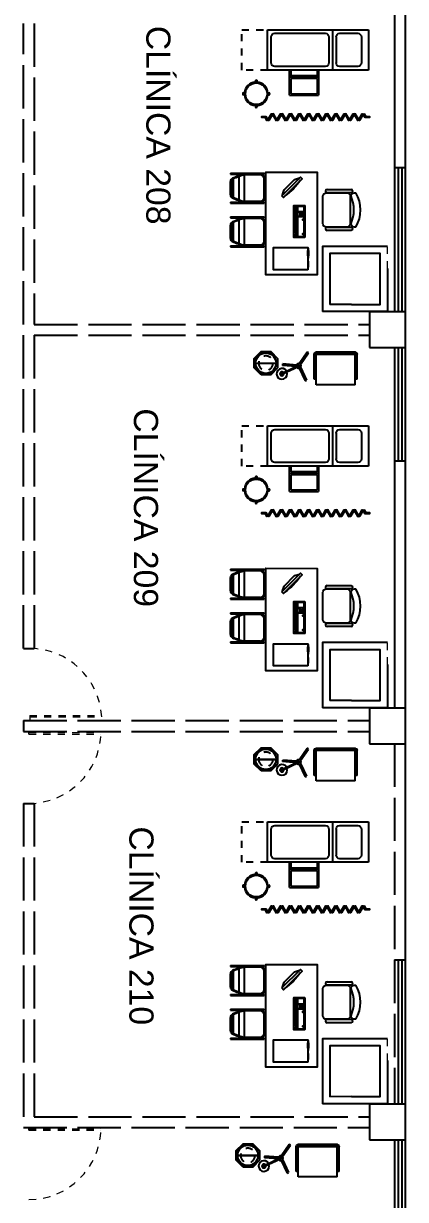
# Model space of a CAD drawing. Header units: millimetres. Extents: x -10 to 320, y -26 to 94.
# Drawn here: x 313.82 to 319.12, y 3.89 to 20.21 of the extents above; entities that cross this region are included whole.
import ezdxf

# ---------------------------------------------------------------- set-up
doc = ezdxf.new("R2010")
doc.units = ezdxf.units.MM
doc.header["$LTSCALE"] = 0.05
for name, pattern in [('ACAD_ISO02W100', [15, 12, -3]), ('DASHED', [0.75, 0.5, -0.25]), ('HIDDEN', [0.375, 0.25, -0.125])]:
    doc.linetypes.add(name, pattern=pattern)
doc.layers.add('MOBILIARIO', color=7, linetype='Continuous')
doc.layers.add('PDF_Text', color=7, linetype='Continuous')
doc.styles.add('PDF ArialMT', font='arial.ttf')

# ---------------------------------------------------------------- blocks, each defined once
blk = doc.blocks.new('MESUN')
at = {"layer": 'MOBILIARIO'}
for p, q in [((0, 1.76), (-0.56, 1.76)), ((-0.56, 1.76), (-0.56, 0.36)), ((-0.1, 1.66), (-0.46, 1.66)), ((0, 0.36), (0, 1.76)), ((-0.51, 1.61), (-0.51, 1.36)), ((-0.05, 1.36), (-0.05, 1.61)), ((-0.1, 1.31), (-0.46, 1.31)), ((0, 1.26), (-0.56, 1.26)), ((-0.51, 1.16), (-0.51, 0.46)), ((-0.1, 1.21), (-0.46, 1.21)), ((-0.05, 0.46), (-0.05, 1.16)), ((-0.56, 1.065), (-0.91, 1.065)), ((-0.91, 0.665), (-0.91, 1.065)), ((-0.68, 1.045), (-0.89, 1.045)), ((-0.89, 0.685), (-0.89, 1.045)), ((-0.68, 1.045), (-0.68, 0.685)), ((-0.66, 1.065), (-0.66, 0.665)), ((-0.56, 1.045), (-0.64, 1.045)), ((-0.64, 1.045), (-0.64, 0.685)), ((-0.91, 0.665), (-0.56, 0.665)), ((-0.89, 0.685), (-0.68, 0.685)), ((-0.64, 0.685), (-0.56, 0.685)), ((-0.56, 0.36), (0, 0.36)), ((-0.46, 0.41), (-0.1, 0.41))]:
    blk.add_line(p, q, dxfattribs=at)
at = {"layer": 'MOBILIARIO', "linetype": 'HIDDEN'}
for p, q in [((-0.56, 0.36), (-0.56, 0)), ((0, 0), (0, 0.36)), ((-0.56, 0), (0, 0))]:
    blk.add_line(p, q, dxfattribs=at)
at = {"layer": 'MOBILIARIO'}
for centre, start, end in [((-0.46, 1.61), 90, 180), ((-0.1, 1.61), 0, 90), ((-0.46, 1.36), 180, 270), ((-0.1, 1.36), 270, 0), ((-0.46, 1.16), 90, 180), ((-0.1, 1.16), 0, 90), ((-0.46, 0.46), 180, 270), ((-0.1, 0.46), 270, 0)]:
    blk.add_arc(centre, 0.05, start, end, dxfattribs=at)
blk = doc.blocks.new('Banco giratorio')
at = {"layer": 'MOBILIARIO'}
for p, q in [((-0.025, 0.312), (-0.025, 0.339)), ((0, 0.312), (0, 0.339)), ((-0.162, 0.175), (-0.189, 0.175)), ((0.137, 0.175), (0.164, 0.175)), ((-0.162, 0.15), (-0.189, 0.15)), ((-0.025, 0.013), (-0.025, -0.013)), ((0, 0.013), (0, -0.013)), ((0.137, 0.15), (0.164, 0.15))]:
    blk.add_line(p, q, dxfattribs=at)
blk.add_circle((-0.012, 0.163), 0.15, dxfattribs=at)
for centre, radius, start, end in [((-0.012, 0.339), 0.0125, 0, 180), ((-0.189, 0.163), 0.0125, 90, 270), ((-0.012, 0.163), 0.163, 94.386, 175.614), ((-0.012, 0.163), 0.163, 4.386, 85.614), ((0.164, 0.163), 0.0125, 270, 90), ((-0.012, 0.163), 0.163, 184.386, 265.614), ((-0.012, 0.163), 0.163, 274.386, 355.614), ((-0.012, -0.013), 0.0125, 180, 0)]:
    blk.add_arc(centre, radius, start, end, dxfattribs=at)
blk = doc.blocks.new('CORT')
for points in [[(0.06, 0.008), (0.01, 0.008), (0.01, -0.007), (0.069, -0.007), (0.096, 0.04), (0.083, 0.047)], [(0.159, -0.04), (0.109, 0.047), (0.096, 0.04), (0.146, -0.047)], [(0.159, -0.04), (0.209, 0.047), (0.222, 0.04), (0.172, -0.047)], [(0.285, -0.04), (0.235, 0.047), (0.222, 0.04), (0.272, -0.047)], [(0.285, -0.04), (0.335, 0.047), (0.348, 0.04), (0.298, -0.047)], [(0.411, -0.04), (0.361, 0.047), (0.348, 0.04), (0.398, -0.047)], [(0.411, -0.04), (0.461, 0.047), (0.474, 0.04), (0.424, -0.047)], [(0.537, -0.04), (0.487, 0.047), (0.474, 0.04), (0.524, -0.047)], [(0.537, -0.04), (0.587, 0.047), (0.6, 0.04), (0.55, -0.047)], [(0.663, -0.04), (0.613, 0.047), (0.6, 0.04), (0.65, -0.047)], [(0.663, -0.04), (0.713, 0.047), (0.726, 0.04), (0.676, -0.047)], [(0.789, -0.04), (0.739, 0.047), (0.726, 0.04), (0.776, -0.047)], [(0.789, -0.04), (0.839, 0.047), (0.852, 0.04), (0.802, -0.047)], [(0.915, -0.04), (0.865, 0.047), (0.852, 0.04), (0.902, -0.047)], [(0.915, -0.04), (0.965, 0.047), (0.978, 0.04), (0.928, -0.047)], [(1.041, -0.04), (0.991, 0.047), (0.978, 0.04), (1.028, -0.047)], [(1.041, -0.04), (1.091, 0.047), (1.104, 0.04), (1.054, -0.047)], [(1.167, -0.04), (1.117, 0.047), (1.104, 0.04), (1.154, -0.047)], [(1.167, -0.04), (1.217, 0.047), (1.23, 0.04), (1.18, -0.047)], [(1.293, -0.04), (1.243, 0.047), (1.23, 0.04), (1.28, -0.047)], [(1.293, -0.04), (1.343, 0.047), (1.356, 0.04), (1.306, -0.047)], [(1.419, -0.04), (1.369, 0.047), (1.356, 0.04), (1.406, -0.047)], [(1.454, -0.007), (1.504, -0.007), (1.504, 0.008), (1.446, 0.008), (1.419, -0.04), (1.432, -0.047)]]:
    blk.add_lwpolyline(points, close=True)
blk = doc.blocks.new('511.836.0295')
for p, q in [((-0.05, -0.139), (-0.05, 0.211)), ((0, 0.211), (0, -0.139)), ((0.5, -0.139), (0.5, 0.211)), ((0.55, 0.211), (0.55, -0.139))]:
    blk.add_line(p, q)
for points in [[(0.05, 0.211, -0.414214), (0, 0.261), (0, 0.282)], [(0.5, 0.282), (0.5, 0.261, -0.414214), (0.45, 0.211)]]:
    blk.add_lwpolyline(points, format="xyb")
blk.add_lwpolyline([(0.45, -0.2), (0.05, -0.2, -0.414214), (0, -0.15), (0, 0.15, -0.414214), (0.05, 0.2), (0.45, 0.2, -0.414214), (0.5, 0.15), (0.5, -0.15, -0.414214)], format="xyb", close=True)
for centre, radius, start, end in [((0.25, -0.145), 0.495, 59.6754, 120.3246), ((-0.025, 0.211), 0.025, 0, 180), ((0.25, -0.242), 0.495, 66.1767, 113.8233), ((0.525, 0.211), 0.025, 0, 180), ((-0.025, -0.139), 0.025, 180, 0), ((0.525, -0.139), 0.025, 180, 0)]:
    blk.add_arc(centre, radius, start, end)
blk = doc.blocks.new('COMPU-B')
for p, q in [((372.676, 223.735), (372.523, 223.581)), ((372.748, 223.755), (372.676, 223.735)), ((372.523, 223.581), (372.502, 223.509))]:
    blk.add_line(p, q)
for points in [[(372.761, 223.768), (372.49, 223.496), (372.514, 223.472), (372.786, 223.743)], [(372.992, 223.573), (372.992, 223.55), (372.917, 223.55), (372.917, 223.573)], [(372.992, 223.538), (372.992, 223.443), (372.917, 223.443), (372.917, 223.538)], [(373.062, 223.573), (373.062, 223.55), (373.002, 223.55), (373.002, 223.573)], [(373.062, 223.538), (373.062, 223.498), (373.002, 223.498), (373.002, 223.538)], [(373.042, 223.46), (373.062, 223.46), (373.062, 223.443), (373.002, 223.443), (373.002, 223.46), (373.022, 223.46), (373.022, 223.478), (373.042, 223.478)], [(373.147, 223.573), (373.147, 223.55), (373.072, 223.55), (373.072, 223.573)], [(373.357, 223.443), (373.327, 223.443), (373.327, 223.46), (373.312, 223.46), (373.312, 223.443), (373.117, 223.443), (373.117, 223.46), (373.102, 223.46), (373.102, 223.443), (373.072, 223.443), (373.072, 223.538), (373.357, 223.538)], [(373.231, 223.573), (373.231, 223.55), (373.156, 223.55), (373.156, 223.573)], [(373.314, 223.573), (373.314, 223.55), (373.239, 223.55), (373.239, 223.573)], [(373.357, 223.573), (373.357, 223.55), (373.334, 223.55), (373.334, 223.573)]]:
    blk.add_lwpolyline(points, close=True)
blk.add_lwpolyline([(373.367, 223.433, -0.414214), (373.362, 223.428), (372.912, 223.428, -0.414214), (372.907, 223.433), (372.907, 223.593, -0.414214), (372.912, 223.598), (373.362, 223.598, -0.414214), (373.367, 223.593)], format="xyb", close=True)
blk.add_arc((371.93, 224.327), 1.031, 305.9746, 324.0254)
blk = doc.blocks.new('SILLAFAC')
for p, q in [((0.126, 0.22), (-0.364, 0.22)), ((-0.364, 0.22), (-0.364, 0.205)), ((0.126, 0.205), (-0.364, 0.205)), ((-0.082, 0.205), (-0.314, 0.205)), ((-0.082, 0.205), (-0.314, 0.205)), ((-0.314, 0.195), (-0.08, 0.195)), ((-0.08, 0.195), (-0.08, -0.195)), ((0.126, 0.205), (0.126, 0.22)), ((-0.364, 0.155), (-0.364, -0.155)), ((-0.364, 0.155), (-0.364, 0.135)), ((0, 0.171), (0, -0.171)), ((0.08, 0.135), (0.08, -0.135)), ((0.111, 0.089), (0.111, -0.089)), ((0.126, 0.098), (0.126, -0.098)), ((0.126, -0.205), (-0.364, -0.205)), ((-0.364, -0.205), (-0.364, -0.22)), ((0.126, -0.22), (-0.364, -0.22)), ((-0.314, -0.195), (-0.08, -0.195)), ((-0.082, -0.205), (-0.314, -0.205)), ((0.126, -0.22), (0.126, -0.205))]:
    blk.add_line(p, q)
for centre, radius, start, end in [((-0.314, 0.155), 0.05, 90, 180), ((-0.304, 0.136), 0.0594, 99.0812, 181.3077), ((-0.323, -0.794), 1.027, 65.8862, 76.4075), ((-0.244, -0.49), 0.705, 62.1983, 76.5409), ((0.061, 0.089), 0.05, 0, 62.1983), ((0.076, 0.098), 0.05, 0, 65.8862), ((-0.304, -0.136), 0.0594, 178.6923, 260.9188), ((-0.314, -0.155), 0.05, 180, 270), ((-0.323, 0.794), 1.027, 283.5925, 294.1138), ((-0.244, 0.49), 0.705, 283.4591, 297.8017), ((0.061, -0.089), 0.05, 297.8017, 0), ((0.076, -0.098), 0.05, 294.1138, 0)]:
    blk.add_arc(centre, radius, start, end)
blk = doc.blocks.new('18830057')
blk.add_lwpolyline([(0, -0.5), (0, 0), (0.325, 0), (0.325, -0.5)], close=True)
at = {"color": 8}
for points in [[(0.01, -0.5), (0.01, -0.5075), (0.045, -0.5075)], [(0.12, -0.5075), (0.155, -0.5075), (0.155, -0.5)], [(0.205, -0.5075), (0.17, -0.5075), (0.17, -0.5)], [(0.315, -0.5), (0.315, -0.5075), (0.28, -0.5075)]]:
    blk.add_lwpolyline(points, dxfattribs=at)
for points in [[(0.12, -0.5025), (0.045, -0.5025), (0.045, -0.5125), (0.12, -0.5125)], [(0.205, -0.5025), (0.28, -0.5025), (0.28, -0.5125), (0.205, -0.5125)]]:
    blk.add_lwpolyline(points, close=True, dxfattribs=at)
blk = doc.blocks.new('LAMPARA DE PIE')
for p, q in [((-0.346, 0.029), (-0.346, 0.225)), ((-0.324, 0.031), (-0.324, 0.225)), ((-0.082, 0.007), (-0.325, 0.007)), ((-0.363, -0.008), (-0.531, -0.105)), ((-0.35, -0.026), (-0.52, -0.124)), ((-0.082, -0.007), (-0.325, -0.007)), ((-0.31, -0.023), (-0.142, -0.12)), ((-0.294, -0.007), (-0.131, -0.101))]:
    blk.add_line(p, q)
for centre, radius in [((-0.332, 0), 0.00973), ((-0.074, 0), 0.0101)]:
    blk.add_circle(centre, radius)
for centre, radius, start, end in [((-0.332, 0), 0.225, 87.8507, 93.4398), ((-0.332, 0), 0.032, 11.9864, 348.0136), ((-0.074, 0), 0.0743, 185.141, 174.859), ((-0.074, 0), 0.027, 194.2658, 165.7342), ((-0.332, 0), 0.225, 207.8507, 213.4398), ((-0.332, 0), 0.225, 327.8507, 333.4398)]:
    blk.add_arc(centre, radius, start, end)
blk = doc.blocks.new('MPASTEUR')
at = {"layer": 'MOBILIARIO'}
for p, q in [((0, -0.275), (0, 0.275)), ((0.015, -0.275), (0.015, 0.275)), ((0.375, 0.3), (0.025, 0.3)), ((0.375, 0.285), (0.025, 0.285)), ((0.03, -0.27), (0.03, 0.27)), ((0.45, 0.27), (0.03, 0.27)), ((0.375, 0.27), (0.375, 0.3)), ((0.45, -0.27), (0.45, 0.27)), ((0.375, -0.285), (0.025, -0.285)), ((0.375, -0.3), (0.025, -0.3)), ((0.45, -0.27), (0.03, -0.27)), ((0.375, -0.3), (0.375, -0.27))]:
    blk.add_line(p, q, dxfattribs=at)
for centre, radius, start, end in [((0.025, 0.275), 0.025, 90, 180), ((0.025, 0.275), 0.01, 90, 180), ((0.025, -0.275), 0.025, 180, 270), ((0.025, -0.275), 0.01, 180, 270)]:
    blk.add_arc(centre, radius, start, end, dxfattribs=at)
blk = doc.blocks.new('CUBETA')
for p, q in [((-0.147, 0.002), (0.148, 0.002)), ((-0.147, -0.002), (0.148, -0.002))]:
    blk.add_line(p, q)
for points in [[(-0.066, 0.162), (-0.161, 0.067), (-0.161, -0.067), (-0.066, -0.161), (0.068, -0.161), (0.163, -0.067), (0.163, 0.067), (0.068, 0.162)], [(-0.065, 0.16), (-0.159, 0.066), (-0.159, -0.066), (-0.065, -0.159), (0.067, -0.159), (0.161, -0.066), (0.161, 0.066), (0.067, 0.16)]]:
    blk.add_lwpolyline(points, close=True)
blk.add_circle((0, 0), 0.147)
at = {"linetype": 'DASHED'}
blk.add_circle((0, 0), 0.1, dxfattribs=at)
for start, end in [(1.0052, 178.9948), (181.0052, 358.9948)]:
    blk.add_arc((0, 0), 0.142, start, end)

msp = doc.modelspace()

# ---------------------------------------------------------------- linework, layer by layer
for p, q in [((319.121, -0.787), (319.121, 29.213)), ((318.971, 21.213), (318.971, 16.213)), ((319.021, 18.213), (319.021, 16.213)), ((319.071, 18.213), (319.071, 16.213)), ((318.621, 16.213), (318.621, 15.713)), ((318.971, 15.713), (318.971, 10.713)), ((319.021, 15.713), (319.021, 14.141)), ((319.071, 15.713), (319.071, 14.143)), ((319.121, 15.641), (319.121, 15.641)), ((318.971, 7.213), (319.117, 7.212)), ((319.021, 7.212), (319.021, 5.213)), ((319.071, 7.212), (319.071, 5.213)), ((318.621, 5.213), (318.621, 4.713)), ((318.971, 4.713), (318.971, -0.288)), ((319.021, 4.713), (319.021, 3.284)), ((319.071, 4.713), (319.071, 3.284))]:
    msp.add_line(p, q)
at = {"linetype": 'ACAD_ISO02W100'}
for p, q in [((313.821, 11.535), (313.821, 20.213)), ((313.971, 20.213), (313.971, 16.035)), ((318.971, 18.213), (319.121, 18.213)), ((318.621, 16.213), (319.121, 16.213)), ((313.821, 16.035), (313.821, 16.035)), ((313.971, 16.035), (318.621, 16.035)), ((313.821, 15.885), (313.821, 15.885)), ((313.971, 15.885), (313.971, 11.535)), ((313.971, 15.885), (318.621, 15.885)), ((318.621, 15.713), (319.121, 15.713)), ((318.971, 14.141), (319.121, 14.141)), ((313.821, 11.535), (313.971, 11.535)), ((318.621, 10.713), (318.621, 10.213)), ((318.621, 10.713), (319.121, 10.713)), ((313.821, 10.535), (313.821, 10.385)), ((313.821, 10.535), (318.621, 10.535)), ((313.821, 10.385), (318.621, 10.385)), ((318.621, 10.213), (319.121, 10.213)), ((318.971, 10.213), (318.971, 5.213)), ((313.821, 9.385), (313.971, 9.385)), ((313.821, 9.385), (313.821, 4.885)), ((313.971, 9.385), (313.971, 5.035)), ((318.971, 7.213), (319.121, 7.213)), ((318.621, 5.213), (319.121, 5.213)), ((313.971, 5.035), (318.621, 5.035)), ((313.821, 4.885), (318.621, 4.885)), ((318.621, 4.713), (319.121, 4.713))]:
    msp.add_line(p, q, dxfattribs=at)
at = {"linetype": 'ACAD_ISO02W100', "lineweight": 13, "ltscale": 0.13}
for p, q in [((318.871, 16.813), (318.871, 17.118)), ((318.871, 11.313), (318.871, 11.618)), ((313.907, 10.606), (313.907, 10.535)), ((313.907, 10.606), (314.905, 10.606)), ((313.907, 10.586), (314.906, 10.586)), ((313.896, 10.348), (313.896, 10.385)), ((313.896, 10.368), (314.896, 10.368)), ((313.896, 10.348), (314.896, 10.348)), ((318.871, 5.813), (318.871, 6.117)), ((313.896, 4.848), (313.896, 4.885)), ((313.896, 4.868), (314.896, 4.868)), ((313.896, 4.848), (314.896, 4.848))]:
    msp.add_line(p, q, dxfattribs=at)
for points in [[(318.871, 17.118), (317.971, 17.118), (317.971, 16.213)], [(318.371, 16.313), (318.371, 16.313), (318.771, 16.313), (318.771, 17.018), (318.071, 17.018), (318.071, 16.313)], [(318.871, 16.813), (318.871, 16.213), (318.271, 16.213)], [(318.871, 16.213), (317.971, 16.213)], [(318.371, 16.313), (318.071, 16.313)], [(318.871, 11.618), (317.971, 11.618), (317.971, 10.713)], [(318.371, 10.813), (318.371, 10.813), (318.771, 10.813), (318.771, 11.518), (318.071, 11.518), (318.071, 10.813)], [(318.871, 11.313), (318.871, 10.713), (318.271, 10.713)], [(318.371, 10.813), (318.071, 10.813)], [(318.871, 10.713), (317.971, 10.713)], [(318.871, 6.117), (317.971, 6.117), (317.971, 5.212)], [(318.371, 5.313), (318.371, 5.313), (318.771, 5.313), (318.771, 6.017), (318.071, 6.017), (318.071, 5.312)], [(318.871, 5.813), (318.871, 5.213), (318.271, 5.213)], [(318.371, 5.313), (318.071, 5.312)], [(318.871, 5.213), (317.971, 5.212)]]:
    msp.add_lwpolyline(points)
for centre, start, end in [((313.907, 10.535), 2.9208, 90), ((313.896, 10.385), 270, 358.9921), ((313.896, 4.885), 270, 358.9921)]:
    msp.add_arc(centre, 1, start, end, dxfattribs=at)
at = {"layer": 'MOBILIARIO'}
for points in [[(317.896, 17.151), (317.896, 17.151), (317.896, 16.724), (317.184, 16.724), (317.184, 18.149), (317.896, 18.149), (317.896, 16.724)], [(317.896, 11.651), (317.896, 11.651), (317.896, 11.223), (317.184, 11.224), (317.184, 12.649), (317.896, 12.648), (317.896, 11.223)], [(317.896, 6.151), (317.896, 6.151), (317.896, 5.723), (317.184, 5.723), (317.184, 7.148), (317.896, 7.148), (317.896, 5.723)]]:
    msp.add_lwpolyline(points, dxfattribs=at)

# ---------------------------------------------------------------- block references
at = {"layer": 'MOBILIARIO', "xscale": -1}
for name, p, rotation in [('MESUN', (316.849, 20.127), 270.000043472003), ('CORT', (318.631, 18.914), 359.9999565296906), ('CUBETA', (317.184, 15.497), 180.0000434719769), ('MPASTEUR', (318.153, 15.648), 90.00004347200296), ('MESUN', (316.849, 14.627), 270.000043472003), ('CORT', (318.631, 13.414), 359.9999565296906), ('CUBETA', (317.184, 9.997), 180.0000434719769), ('MPASTEUR', (318.153, 10.148), 90.00004347200296), ('MESUN', (316.849, 9.127), 270.000043472003), ('CORT', (318.631, 7.914), 359.9999565296906), ('CUBETA', (316.934, 4.497), 180.0000434719769), ('MPASTEUR', (317.903, 4.648), 90.00004347200296)]:
    msp.add_blockref(name, p, dxfattribs=dict(at, rotation=rotation))
at = {"layer": 'MOBILIARIO', "extrusion": (0, 0, -1), "xscale": -1, "zscale": -1}
for name, p, rotation in [('Banco giratorio', (-317.214, 19.249), 270.0000434702833), ('LAMPARA DE PIE', (-317.34, 15.318), 154.7419928651451), ('Banco giratorio', (-317.214, 13.749), 270.0000434702833), ('LAMPARA DE PIE', (-317.34, 9.818), 154.7419928651451), ('Banco giratorio', (-317.214, 8.248), 270.0000434702833), ('LAMPARA DE PIE', (-317.09, 4.318), 154.7419928651451)]:
    msp.add_blockref(name, p, dxfattribs=dict(at, rotation=rotation))
at = {"layer": 'MOBILIARIO'}
for name, p, xscale, yscale, zscale, rotation in [('SILLAFAC', (316.813, 17.927), 0.9499999999998181, 0.9499999999998181, 0.9499999999998181, 180), ('COMPU-B', (529.984, 371.945), -0.9499999999998181, 0.9499999999998181, 0.9499999999998181, 90.00004347319049), ('SILLAFAC', (316.813, 17.321), 0.9499999999998181, 0.9499999999998181, 0.9499999999998181, 180), ('18830057', (317.29, 16.793), 0.9499999999998182, 0.9499999999998182, 0.9499999999998182, 89.99781675719156), ('SILLAFAC', (316.813, 12.427), 0.9499999999998181, 0.9499999999998181, 0.9499999999998181, 180), ('COMPU-B', (529.984, 366.445), -0.9499999999998181, 0.9499999999998181, 0.9499999999998181, 90.00004347319049), ('SILLAFAC', (316.813, 11.821), 0.9499999999998181, 0.9499999999998181, 0.9499999999998181, 180), ('18830057', (317.29, 11.293), 0.9499999999998182, 0.9499999999998182, 0.9499999999998182, 89.99781675719156), ('SILLAFAC', (316.813, 6.927), 0.9499999999998181, 0.9499999999998181, 0.9499999999998181, 180), ('COMPU-B', (529.984, 360.945), -0.9499999999998181, 0.9499999999998181, 0.9499999999998181, 90.00004347319049), ('SILLAFAC', (316.813, 6.321), 0.9499999999998181, 0.9499999999998181, 0.9499999999998181, 180), ('18830057', (317.29, 5.793), 0.9499999999998182, 0.9499999999998182, 0.9499999999998182, 89.99781675719156)]:
    msp.add_blockref(name, p, dxfattribs=dict(at, xscale=xscale, yscale=yscale, zscale=zscale, rotation=rotation))
at = {"layer": 'MOBILIARIO', "extrusion": (0, 0, -1), "xscale": -0.9499999999998181, "yscale": 0.9499999999998181, "zscale": -0.9499999999998181, "rotation": 89.99999999917722}
for p in [(-318.166, 17.862), (-318.166, 12.362), (-318.166, 6.862)]:
    msp.add_blockref('511.836.0295', p, dxfattribs=at)

# ---------------------------------------------------------------- texts
at = {"layer": 'PDF_Text', "char_height": 0.33528, "attachment_point": 4, "rotation": 270, "style": 'PDF ArialMT'}
for s, insert, width in [('CLÍNICA 208', (315.69, 20.181), 3.02024), ('CLÍNICA 209', (315.518, 14.87), 2.86716), ('CLÍNICA 210', (315.455, 9.065), 2.90773)]:
    msp.add_mtext(s, dxfattribs=dict(at, insert=insert, width=width))

doc.saveas('drawing.dxf')
